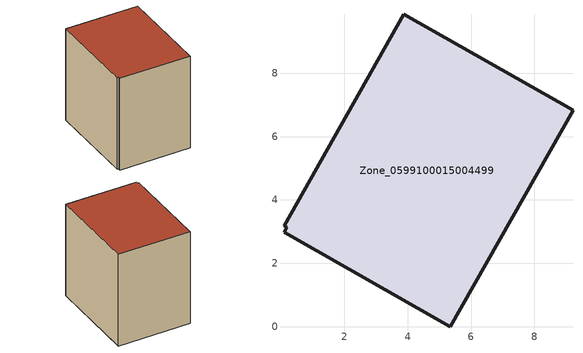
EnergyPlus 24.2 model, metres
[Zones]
Zone_0599100015004499
 floor ground (C_G): 0.09,2.98 0.18,3.14 0.09,3.19 3.87,9.86 9.22,6.83 5.35,0 z0.79
 wall outside (C_F): 5.35,0 9.22,6.83 3.87,9.86 0.09,3.19 0.18,3.14 0.09,2.98 5.35,0 z0.79:8.95
 roof outside (C_R): 0.18,3.14 0.09,2.98 5.35,0 9.22,6.83 3.87,9.86 0.09,3.19 z8.95
[BUILDING]
Pand.0599100015004499: North Axis=0; Terrain=City; Loads Convergence Tolerance Value=0.04; Temperature Convergence Tolerance Value=0.4; Solar Distribution=FullExterior; Maximum Number of Warmup Days=25; Minimum Number of Warmup Days=1
[Site:Location]
Rotterdam.The.Hague.AP_ZH_NLD Design_Conditions: Latitude=51.96; Longitude=4.45; Time Zone=1; Elevation=-4.5
[SITE:GROUNDTEMPERATURE:BUILDINGSURFACE]
18, 18, 18, 18, 18, 18, 18, 18, 18, 18, 18, 18
[MATERIAL] Thermal Absorptance=0.9; Solar Absorptance=0.7; Visible Absorptance=0.7
Name | Roughness | Thickness | Conductivity | Density | Specific Heat
G.TC.1946-1964 | MediumSmooth | 0.15 | 1 | 540 | 1210
F.TC.1946-1964 | Rough | 0.3 | 0.857143 | 1920 | 840
R.TC.1946-1964 | MediumRough | 0.2 | 0.235294 | 1500 | 1000
[CONSTRUCTION]
C_G: G.TC.1946-1964
C_F: F.TC.1946-1964
C_R: R.TC.1946-1964
[ZONE]
Zone_0599100015004499: Type=1; Multiplier=1; Ceiling Height=Autocalculate; Volume=Autocalculate; Floor Area=autocalculate; Part of Total Floor Area=Yes
[ZONEINFILTRATION:DESIGNFLOWRATE]
Infil_Zone_0599100015004499: Zone or ZoneList or Space or SpaceList=Zone_0599100015004499; Schedule=AlwaysOn; Design Flow Rate Calculation Method=Flow/Area; Flow Rate per Floor Area=0.003; Constant Term Coefficient=1; Temperature Term Coefficient=0; Velocity Term Coefficient=0; Velocity Squared Term Coefficient=0
[HVACTEMPLATE:ZONE:IDEALLOADSAIRSYSTEM]
Zone_0599100015004499: Maximum Heating Supply Air Temperature=50; Minimum Cooling Supply Air Temperature=13; Maximum Heating Supply Air Humidity Ratio=0.0156; Minimum Cooling Supply Air Humidity Ratio=0.0077; Heating Limit=NoLimit; Cooling Limit=NoLimit; Dehumidification Control Type=ConstantSensibleHeatRatio; Cooling Sensible Heat Ratio=0.7; Dehumidification Setpoint=60; Humidification Control Type=None; Humidification Setpoint=30; Outdoor Air Method=None; Outdoor Air Flow Rate per Person=0.00944; Outdoor Air Flow Rate per Zone Floor Area=0; Outdoor Air Flow Rate per Zone=0; Demand Controlled Ventilation Type=None; Outdoor Air Economizer Type=NoEconomizer; Heat Recovery Type=None; Sensible Heat Recovery Effectiveness=0.7; Latent Heat Recovery Effectiveness=0.65
[ZONECONTROL:THERMOSTAT]
ThermostatControl_Zone_0599100015004499: Zone or ZoneList=Zone_0599100015004499; Control Type Schedule=DualSetpointControlType; Control 1=Thermostat_Zone_0599100015004499; Temperature Difference Between Cutout And Setpoint=0
[THERMOSTATSETPOINT:DUALSETPOINT]
Thermostat_Zone_0599100015004499: Heating Setpoint Temperature Schedule=HeatingSetpoint_Zone_0599100015004499; Cooling Setpoint Temperature Schedule=CoolingSetpoint_Zone_0599100015004499
[SCHEDULE:COMPACT]
HeatingSetpoint_Zone_0599100015004499: Through: 12/31, For: AllDays, Until: 24:00, 21
CoolingSetpoint_Zone_0599100015004499: Through: 12/31, For: AllDays, Until: 24:00, 24
DualSetpointControlType: Through: 12/31, For: AllDays, Until: 24:00, 4
AlwaysOn: Through: 12/31, For: AllDays, Until: 24:00, 1
